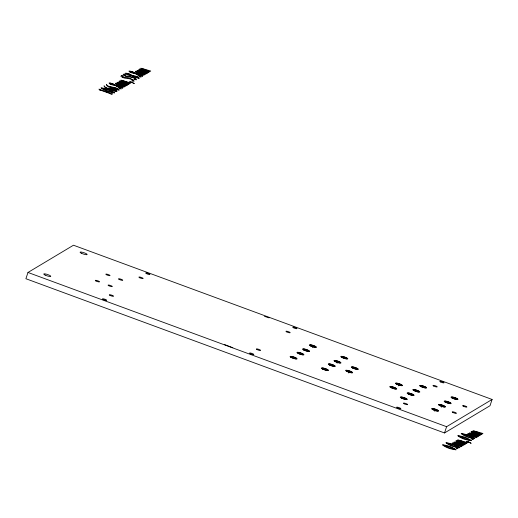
<?xml version="1.0" encoding="UTF-8"?>
<svg xmlns="http://www.w3.org/2000/svg" width="518" height="518" viewBox="0 0 518 518"><rect width="100%" height="100%" fill="white"/><g stroke="black" fill="none" stroke-linecap="round" stroke-linejoin="round"><path stroke-width="0.78" d="M312.594 347.565L312.943 346.102M337.14 363.209L337.49 361.745M348.808 373.005L349.158 371.542M398.607 385.858L398.957 384.395M434.822 411.298L435.172 409.835M441.647 407.213L441.996 405.749M27.985 272.462L25.9 278.723L444.522 432.957L490.015 405.717L492.1 399.456L73.478 245.221L27.985 272.462L446.6 426.696L492.1 399.456M444.522 432.957L446.6 426.696M264.491 316.349L269.075 317.871M224.521 344.548L232.822 347.74M121.775 75.518L120.798 76.204C124.482 79.791 130.16 77.176 133.657 80.75L131.812 80.853L134.123 81.184L133.579 80.115L130.348 78.581L126.645 77.532L123.906 77.506L122.397 76.768C125.123 76.405 120.791 74.883 121.775 75.518M124.087 74.139L123.109 74.825C126.793 78.406 132.472 75.79 135.969 79.364L134.123 79.468L136.435 79.798L135.891 78.73L132.66 77.195L128.956 76.152L126.217 76.12L124.708 75.382C127.434 75.019 123.103 73.504 124.087 74.139M100.091 90.022L100.201 90.385L98.938 89.115L110.871 93.473L112.782 93.752L111.506 94.516L110.198 93.609L100.091 90.022M108.353 88.138L108.605 88.811L105.193 87.063L104.027 85.826L104.824 87.341L110.081 89.892L114.679 91.272L117.01 91.433L116.265 90.488L113.325 89.148L108.353 88.138M110.664 86.752L110.917 87.432L107.504 85.684L106.339 84.44L107.135 85.962L112.393 88.513L116.99 89.886L119.321 90.048L118.577 89.109L115.637 87.769L110.664 86.752M131.837 82.42L129.61 81.721L131.799 82.174L134.324 83.605L131.837 82.42M468.654 442.119L466.427 441.42L468.615 441.867L471.14 443.304L468.654 442.119M116.058 84.22L115.32 83.43L116.88 83.987L116.058 82.99L118.227 83.314L117.275 82.258L127.26 85.088L126.243 85.697L120.688 83.34L118.123 82.757L118.823 83.495L126.029 85.826L124.993 86.441L116.9 83.489L117.573 84.227L124.78 86.571L123.75 87.186L116.058 84.22M119.652 82.071L118.913 81.274L120.48 81.838L119.652 80.834L121.821 81.164L120.869 80.109L130.86 82.932L129.837 83.54L124.281 81.184L121.724 80.601L122.423 81.339L129.623 83.67L128.587 84.292L120.493 81.339L121.167 82.071L128.373 84.421L127.344 85.036L119.652 82.071M135.962 72.306L135.224 71.516L136.784 72.073L135.962 71.076L138.131 71.4L137.179 70.344L147.164 73.167L146.147 73.776L140.592 71.419L138.028 70.843L138.727 71.581L145.934 73.906L144.898 74.527L136.804 71.575L137.477 72.313L144.684 74.657L143.654 75.272L135.962 72.306M139.556 70.15L138.818 69.36L140.378 69.924L139.556 68.92L141.725 69.25L140.773 68.188L150.764 71.018L149.741 71.626L144.185 69.27L141.628 68.687L142.327 69.425L149.527 71.756L148.491 72.378L140.397 69.418L141.071 70.157L148.278 72.501L147.248 73.116L139.556 70.15M452.874 443.92L452.136 443.123L453.697 443.686L452.874 442.683L455.044 443.013L454.092 441.958L464.076 444.781L463.06 445.389L457.504 443.032L454.94 442.45L455.639 443.188L462.846 445.519L461.81 446.14L453.716 443.188L454.39 443.926L461.596 446.27L460.567 446.885L452.874 443.92M456.468 441.763L455.73 440.973L457.297 441.537L456.468 440.533L458.644 440.857L457.685 439.801L467.676 442.631L466.653 443.24L461.104 440.883L458.54 440.3L459.239 441.038L466.44 443.369L465.404 443.984L457.31 441.032L457.983 441.77L465.19 444.114L464.167 444.729L456.468 441.763M468.155 434.77L467.417 433.98L468.978 434.537L468.155 433.54L470.325 433.864L469.373 432.808L479.357 435.632L478.341 436.24L472.785 433.883L470.221 433.307L470.92 434.045L478.127 436.37L477.091 436.991L468.997 434.039L469.671 434.777L476.877 437.121L475.848 437.736L468.155 434.77M471.749 432.614L471.011 431.824L472.578 432.388L471.749 431.384L473.925 431.714L472.966 430.652L482.957 433.482L481.934 434.09L476.385 431.734L473.821 431.151L474.52 431.889L481.721 434.22L480.685 434.842L472.591 431.882L473.264 432.621L480.471 434.965L479.448 435.58L471.749 432.614M142.625 76.094L138.526 75.453L135.476 73.75L131.203 72.727L129.267 71.775L129.014 71.063L132.621 71.626L135.224 73.187L140.216 74.339L142.327 75.35L142.625 76.094M139.154 78.173L135.062 77.525L132.012 75.822L127.732 74.806L125.803 73.854L125.55 73.135L129.15 73.698L131.753 75.265L136.752 76.411L138.856 77.428L139.154 78.173M122.721 88.015L118.622 87.367L115.572 85.664L111.299 84.641L109.363 83.689L109.11 82.977L112.717 83.54L115.32 85.107L120.312 86.253L122.423 87.27L122.721 88.015M130.542 71.303L129.494 71.303L130.95 72.306L134.699 73.129L130.542 71.303M127.072 73.375L126.023 73.381L127.48 74.378L131.229 75.201L127.072 73.375M110.638 83.217L109.589 83.217L111.046 84.22L114.795 85.043L110.638 83.217M139.394 76.224L138.895 76.211L141.103 77.027L139.394 76.224M119.49 88.138L118.991 88.131L121.199 88.941L119.49 88.138M471.587 438.688L471.089 438.675L473.297 439.491L471.587 438.688M456.306 447.837L455.808 447.824L458.016 448.64L456.306 447.837M142.1 75.881L138.63 75.149L136.02 73.828L140.449 74.767L142.1 75.881M138.636 77.959L135.159 77.221L132.556 75.906L136.979 76.839L138.636 77.959M122.196 87.795L118.726 87.063L116.116 85.748L120.545 86.681L122.196 87.795M114.536 92.877C109.816 92.327 104.681 90.967 100.991 87.866C105.763 88.423 110.748 89.828 114.536 92.877M474.728 438.584C470.007 438.034 464.866 436.674 461.175 433.572C465.954 434.129 470.933 435.534 474.728 438.584M471.263 440.663C466.537 440.106 461.402 438.746 457.711 435.651C462.483 436.201 467.469 437.606 471.263 440.663M459.447 447.733C454.72 447.183 449.585 445.823 445.894 442.722C450.673 443.279 455.652 444.684 459.447 447.733M455.976 449.812C451.256 449.255 446.121 447.895 442.43 444.8C447.202 445.35 452.188 446.756 455.976 449.812M118.758 89.808L113.481 88.5L111.37 87.205L115.974 88.287L118.758 89.808M116.446 91.194L111.169 89.879L109.058 88.591L113.662 89.672L116.446 91.194M114.018 92.664L107.401 90.825L101.502 88.066L108.502 90.067L114.018 92.664M474.21 438.37L467.592 436.525L461.693 433.773L468.693 435.774L474.21 438.37M470.745 440.442L464.122 438.604L458.223 435.852L465.222 437.852L470.745 440.442M458.929 447.52L452.311 445.674L446.412 442.922L453.412 444.923L458.929 447.52M455.464 449.592L448.841 447.753L442.942 445.001L449.941 446.995L455.464 449.592M397.416 407.893A2.221 0.427 18.4 0 0 400.815 408.683A2.221 0.427 18.4 0 0 397.928 407.284A2.221 0.427 18.4 0 0 397.416 407.893M303.813 350.019A3.704 0.712 18.4 0 0 309.576 351.431A3.704 0.712 18.4 0 0 304.966 349.113A3.704 0.712 18.4 0 0 303.813 350.019M293.343 327.713A2.221 0.427 18.4 0 0 296.911 328.671A2.221 0.427 18.4 0 0 294.405 327.305A2.221 0.427 18.4 0 0 293.343 327.713M103.069 299.41A2.221 0.427 18.4 0 0 106.63 300.369A2.221 0.427 18.4 0 0 104.124 299.003A2.221 0.427 18.4 0 0 103.069 299.41M298.394 353.554A3.704 0.712 18.4 0 0 303.936 354.778A3.704 0.712 18.4 0 0 298.957 352.441A3.704 0.712 18.4 0 0 298.394 353.554M347.17 371.529A3.704 0.712 18.4 0 0 352.667 372.72A3.704 0.712 18.4 0 0 347.63 370.383A3.704 0.712 18.4 0 0 347.17 371.529M95.979 280.983A2.221 0.427 18.4 0 0 99.482 281.876A2.221 0.427 18.4 0 0 96.808 280.491A2.221 0.427 18.4 0 0 95.979 280.983M452.084 398.031A3.704 0.712 18.4 0 0 457.938 399.527A3.704 0.712 18.4 0 0 453.503 397.222A3.704 0.712 18.4 0 0 452.084 398.031M139.808 277.79A2.221 0.427 18.4 0 0 143.117 278.509A2.221 0.427 18.4 0 0 140.1 277.104A2.221 0.427 18.4 0 0 139.808 277.79M404.202 403.787A2.221 0.427 18.4 0 0 407.627 404.61A2.221 0.427 18.4 0 0 404.804 403.211A2.221 0.427 18.4 0 0 404.202 403.787M257.012 349.54A2.221 0.427 18.4 0 0 260.535 350.453A2.221 0.427 18.4 0 0 257.912 349.074A2.221 0.427 18.4 0 0 257.012 349.54M452.764 412.393A2.221 0.427 18.4 0 0 456.345 413.37A2.221 0.427 18.4 0 0 453.891 412.011A2.221 0.427 18.4 0 0 452.764 412.393M81.229 253.147A3.704 0.712 18.4 0 0 87.069 254.629A3.704 0.712 18.4 0 0 82.608 252.318A3.704 0.712 18.4 0 0 81.229 253.147M322.481 368.971A3.704 0.712 18.4 0 0 328.38 370.519A3.704 0.712 18.4 0 0 324.074 368.22A3.704 0.712 18.4 0 0 322.481 368.971M433.676 386.033A2.221 0.427 18.4 0 0 437.179 386.92A2.221 0.427 18.4 0 0 434.505 385.534A2.221 0.427 18.4 0 0 433.676 386.033M108.819 285.729A2.221 0.427 18.4 0 0 112.27 286.571A2.221 0.427 18.4 0 0 109.492 285.178A2.221 0.427 18.4 0 0 108.819 285.729M119.146 279.39A2.221 0.427 18.4 0 0 122.688 280.322A2.221 0.427 18.4 0 0 120.124 278.949A2.221 0.427 18.4 0 0 119.146 279.39M290.986 357.342A3.704 0.712 18.4 0 0 296.956 358.98A3.704 0.712 18.4 0 0 292.877 356.708A3.704 0.712 18.4 0 0 290.986 357.342M420.856 386.545A3.704 0.712 18.4 0 0 426.599 387.943A3.704 0.712 18.4 0 0 421.956 385.619A3.704 0.712 18.4 0 0 420.856 386.545M334.893 361.422A3.704 0.712 18.4 0 0 340.85 363.04A3.704 0.712 18.4 0 0 336.726 360.768A3.704 0.712 18.4 0 0 334.893 361.422M106.488 274.741A2.221 0.427 18.4 0 0 109.991 275.634A2.221 0.427 18.4 0 0 107.31 274.249A2.221 0.427 18.4 0 0 106.488 274.741M440.488 381.941A2.221 0.427 18.4 0 0 443.997 382.841A2.221 0.427 18.4 0 0 441.349 381.455A2.221 0.427 18.4 0 0 440.488 381.941M310.573 345.901A3.704 0.712 18.4 0 0 316.388 347.358A3.704 0.712 18.4 0 0 311.868 345.046A3.704 0.712 18.4 0 0 310.573 345.901M286.622 331.85A2.221 0.427 18.4 0 0 290.125 332.744A2.221 0.427 18.4 0 0 287.445 331.358A2.221 0.427 18.4 0 0 286.622 331.85M341.977 357.478A3.704 0.712 18.4 0 0 347.766 358.909A3.704 0.712 18.4 0 0 343.201 356.591A3.704 0.712 18.4 0 0 341.977 357.478M463.215 406.138A2.221 0.427 18.4 0 0 466.789 407.109A2.221 0.427 18.4 0 0 464.329 405.749A2.221 0.427 18.4 0 0 463.215 406.138M146.387 273.588A2.221 0.427 18.4 0 0 149.89 274.475A2.221 0.427 18.4 0 0 147.216 273.09A2.221 0.427 18.4 0 0 146.387 273.588M390.954 387.626A3.704 0.712 18.4 0 0 396.73 389.044A3.704 0.712 18.4 0 0 392.132 386.726A3.704 0.712 18.4 0 0 390.954 387.626M439.439 405.445A3.704 0.712 18.4 0 0 445.37 407.038A3.704 0.712 18.4 0 0 441.181 404.759A3.704 0.712 18.4 0 0 439.439 405.445M445.098 402.033A3.704 0.712 18.4 0 0 451.048 403.639A3.704 0.712 18.4 0 0 446.904 401.366A3.704 0.712 18.4 0 0 445.098 402.033M329.267 364.86A3.704 0.712 18.4 0 0 335.185 366.44A3.704 0.712 18.4 0 0 330.957 364.154A3.704 0.712 18.4 0 0 329.267 364.86M408.294 394.01A3.704 0.712 18.4 0 0 414.076 395.441A3.704 0.712 18.4 0 0 409.498 393.123A3.704 0.712 18.4 0 0 408.294 394.01M45.176 275.103A3.704 0.712 18.4 0 0 50.745 276.353A3.704 0.712 18.4 0 0 45.798 274.016A3.704 0.712 18.4 0 0 45.176 275.103M396.451 384.116A3.704 0.712 18.4 0 0 402.356 385.677A3.704 0.712 18.4 0 0 398.077 383.385A3.704 0.712 18.4 0 0 396.451 384.116M401.469 398.096A3.704 0.712 18.4 0 0 407.252 399.527A3.704 0.712 18.4 0 0 402.68 397.209A3.704 0.712 18.4 0 0 401.469 398.096M432.802 409.634A3.704 0.712 18.4 0 0 438.616 411.091A3.704 0.712 18.4 0 0 434.103 408.78A3.704 0.712 18.4 0 0 432.802 409.634M352.441 367.922A3.704 0.712 18.4 0 0 358.275 369.405A3.704 0.712 18.4 0 0 353.813 367.094A3.704 0.712 18.4 0 0 352.441 367.922M250.479 353.768A2.221 0.427 18.4 0 0 253.775 354.48A2.221 0.427 18.4 0 0 250.738 353.075A2.221 0.427 18.4 0 0 250.479 353.768M414.167 390.695A3.704 0.712 18.4 0 0 419.807 391.996A3.704 0.712 18.4 0 0 414.97 389.665A3.704 0.712 18.4 0 0 414.167 390.695M109.991 295.377A2.221 0.427 18.4 0 0 113.494 296.27A2.221 0.427 18.4 0 0 110.82 294.884A2.221 0.427 18.4 0 0 109.991 295.377M291.543 357.491A3.173 0.609 18.4 0 0 296.549 358.76A3.173 0.609 18.4 0 0 292.728 356.779A3.173 0.609 18.4 0 0 291.543 357.491M298.368 353.405A3.173 0.609 18.4 0 0 303.373 354.675A3.173 0.609 18.4 0 0 299.553 352.693A3.173 0.609 18.4 0 0 298.368 353.405M304.06 350A3.173 0.609 18.4 0 0 309.058 351.269A3.173 0.609 18.4 0 0 305.238 349.294A3.173 0.609 18.4 0 0 304.06 350M310.884 345.914A3.173 0.609 18.4 0 0 315.883 347.183A3.173 0.609 18.4 0 0 312.063 345.208A3.173 0.609 18.4 0 0 310.884 345.914M342.256 357.472A3.173 0.609 18.4 0 0 347.254 358.741A3.173 0.609 18.4 0 0 343.434 356.766A3.173 0.609 18.4 0 0 342.256 357.472M335.431 361.558A3.173 0.609 18.4 0 0 340.43 362.827A3.173 0.609 18.4 0 0 336.609 360.852A3.173 0.609 18.4 0 0 335.431 361.558M329.739 364.963A3.173 0.609 18.4 0 0 334.745 366.232A3.173 0.609 18.4 0 0 330.924 364.251A3.173 0.609 18.4 0 0 329.739 364.963M322.915 369.049A3.173 0.609 18.4 0 0 327.92 370.318A3.173 0.609 18.4 0 0 324.1 368.343A3.173 0.609 18.4 0 0 322.915 369.049M347.092 371.354A3.173 0.609 18.4 0 0 352.098 372.63A3.173 0.609 18.4 0 0 348.277 370.648A3.173 0.609 18.4 0 0 347.092 371.354M352.784 367.948A3.173 0.609 18.4 0 0 357.783 369.224A3.173 0.609 18.4 0 0 353.962 367.243A3.173 0.609 18.4 0 0 352.784 367.948M396.898 384.207A3.173 0.609 18.4 0 0 401.903 385.476A3.173 0.609 18.4 0 0 398.083 383.495A3.173 0.609 18.4 0 0 396.898 384.207M391.213 387.606A3.173 0.609 18.4 0 0 396.212 388.882A3.173 0.609 18.4 0 0 392.391 386.901A3.173 0.609 18.4 0 0 391.213 387.606M401.741 398.089A3.173 0.609 18.4 0 0 406.74 399.359A3.173 0.609 18.4 0 0 402.92 397.384A3.173 0.609 18.4 0 0 401.741 398.089M408.566 394.004A3.173 0.609 18.4 0 0 413.565 395.273A3.173 0.609 18.4 0 0 409.744 393.298A3.173 0.609 18.4 0 0 408.566 394.004M414.251 390.598A3.173 0.609 18.4 0 0 419.256 391.867A3.173 0.609 18.4 0 0 415.436 389.892A3.173 0.609 18.4 0 0 414.251 390.598M421.076 386.512A3.173 0.609 18.4 0 0 426.081 387.781A3.173 0.609 18.4 0 0 422.261 385.806A3.173 0.609 18.4 0 0 421.076 386.512M452.447 398.07A3.173 0.609 18.4 0 0 457.452 399.339A3.173 0.609 18.4 0 0 453.632 397.364A3.173 0.609 18.4 0 0 452.447 398.07M445.622 402.156A3.173 0.609 18.4 0 0 450.628 403.425A3.173 0.609 18.4 0 0 446.807 401.45A3.173 0.609 18.4 0 0 445.622 402.156M439.937 405.562A3.173 0.609 18.4 0 0 444.936 406.831A3.173 0.609 18.4 0 0 441.116 404.856A3.173 0.609 18.4 0 0 439.937 405.562M433.113 409.647A3.173 0.609 18.4 0 0 438.111 410.916A3.173 0.609 18.4 0 0 434.291 408.942A3.173 0.609 18.4 0 0 433.113 409.647"/></g></svg>
